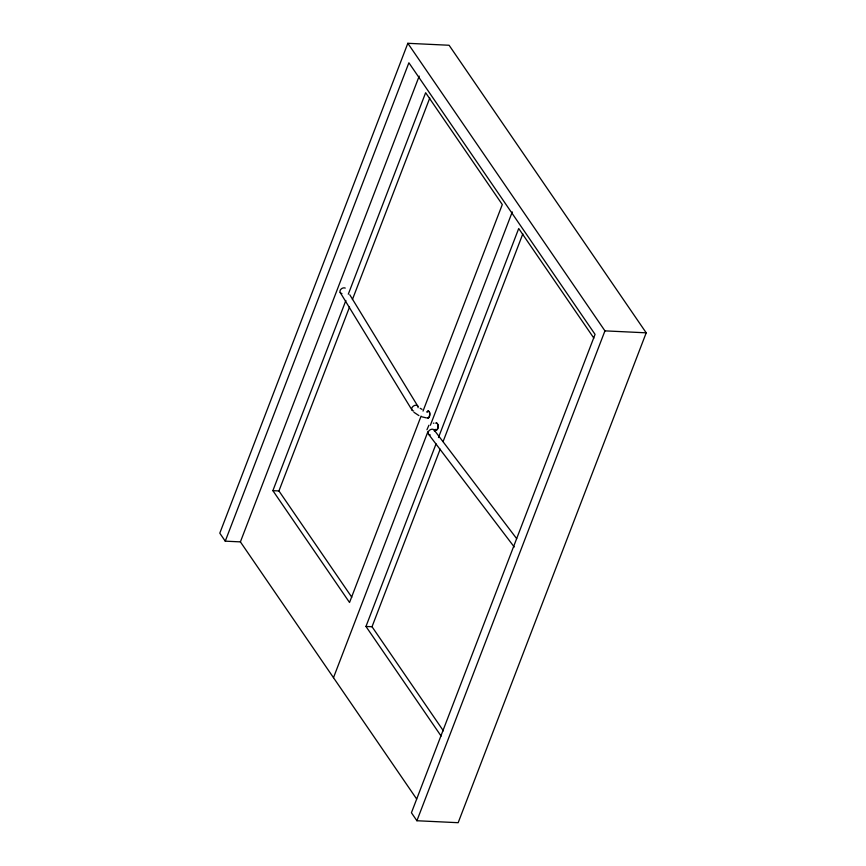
<?xml version="1.0" encoding="UTF-8"?>
<svg xmlns="http://www.w3.org/2000/svg" width="866" height="866" viewBox="0 0 866 866"><rect width="100%" height="100%" fill="white"/><g stroke="black" fill="none" stroke-linecap="round" stroke-linejoin="round"><path stroke-width="1.3" d="M426.949 429.752L428.897 425.249M225.257 541.163L408.893 62.785L595.061 334.373L411.426 812.752L416.903 820.741L458.168 822.7L646.209 332.825L449.097 45.259L407.832 43.3L219.791 533.175L225.257 541.163L240.402 541.878L416.654 799.004M240.402 541.878L419.198 76.121M421.082 416.113L349.539 602.487L272.887 490.654L345.87 300.502M348.294 294.202L425.639 92.716L502.291 204.549L423.019 411.079M351.802 597.237L278.939 490.946L349.518 307.084M352.419 299.528L429.763 98.042M333.486 677.677L427.966 431.539M430.391 425.228L512.271 211.921M441.108 736.068L365.961 626.454L436.053 443.857M438.477 437.557L518.712 228.516L593.86 338.13M443.37 730.817L372.023 626.735L440.177 449.173M443.078 441.617L522.837 233.842M416.903 820.741L604.944 330.866L407.832 43.3M436.085 423.084L436.54 423.03C438.791 424.329 438.499 428.486 436.529 429.947L435.208 429.384M433.346 423.203L433.953 423.138M437.709 424.21L437.752 424.21A3.496 1.916 -89.8 0 1 437.893 428.475A3.496 1.916 -89.8 0 1 435.685 429.839L435.62 429.828M604.944 330.866L646.209 332.825M272.887 490.654L278.939 490.946M365.961 626.454L372.023 626.735M426.97 412.01A3.507 1.754 -87.3 0 1 428.702 411.177L428.767 411.188A3.496 1.58 -85 0 0 427.165 412.021M426.483 417.91L421.894 416.827M422.034 409.358L420.162 408.287M418.895 415.593L413.937 412.281M428.702 411.177L429.449 412.119A3.507 1.754 -87.3 0 1 429.525 416.351A3.507 1.754 -87.3 0 1 427.479 417.899A3.496 1.58 -85 0 0 429.32 416.34A3.496 1.58 -85 0 0 429.406 412.119L429.19 411.686M437.384 423.615L436.984 423.203A3.496 1.916 -89.8 0 0 435.944 423.084M434.223 430.121L516.666 538.63M428.421 434.039L514.242 546.987M349.777 294.754L417.888 406.306M340.176 292.448L411.913 409.921M413.612 410.971A3.496 2.511 -34.8 0 1 411.848 408.059A3.496 2.511 -34.8 0 1 415.648 405.245A3.496 2.511 -34.8 0 1 418.072 407.67M341.94 293.574A3.496 2.609 -31.4 0 1 340.392 289.937A3.496 2.609 -31.4 0 1 345.242 288.075M430.272 434.959A3.496 2.544 -34 0 1 428.183 432.221A3.496 2.544 -34 0 1 431.831 429.233A3.496 2.544 -34 0 1 434.548 431.441"/></g></svg>
